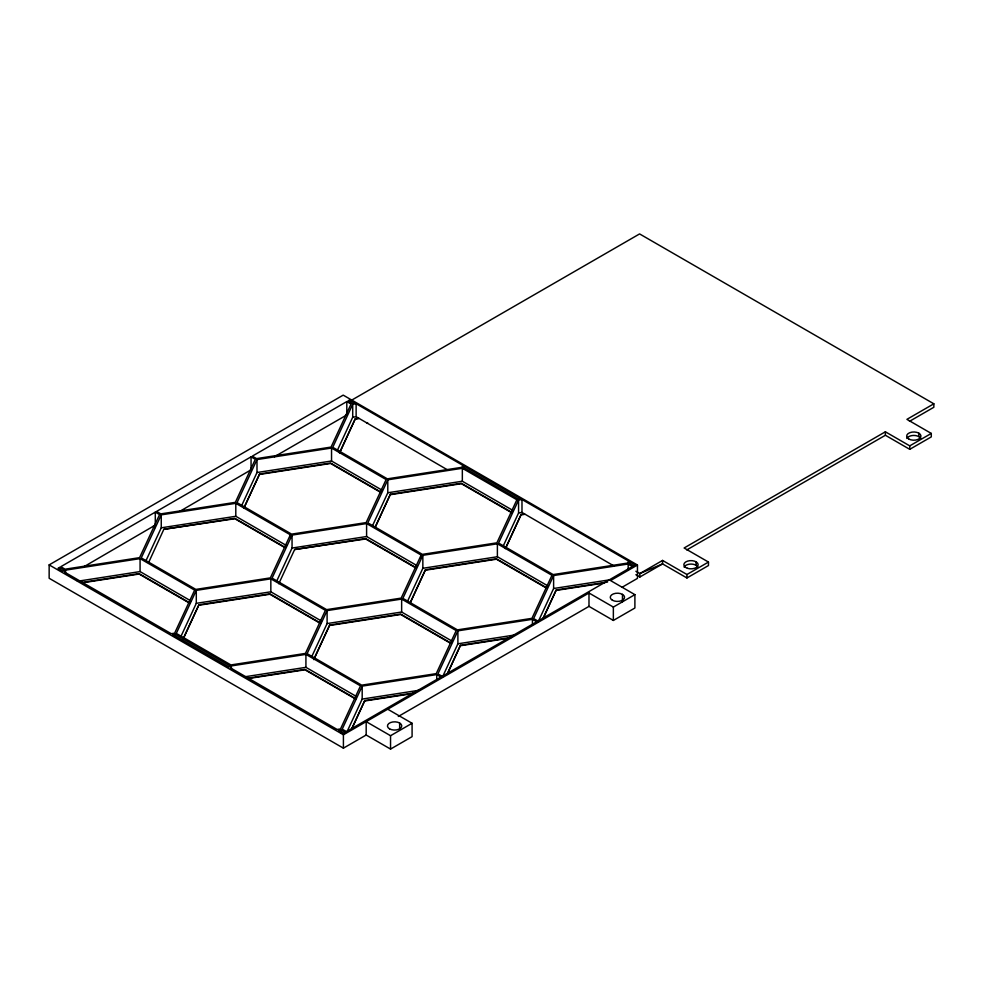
<?xml version="1.0" encoding="UTF-8"?>
<svg xmlns="http://www.w3.org/2000/svg" width="983" height="983" viewBox="0 0 983 983"><rect width="100%" height="100%" fill="white"/><g stroke="black" fill="none" stroke-linecap="round" stroke-linejoin="round"><path stroke-width="1.47" d="M346.815 401.568L252.287 456.149L256.551 458.606L331.05 447.081L351.066 404.038L346.815 401.568L346.802 414.543L344.554 416.251L274.392 456.751M65.529 570.152L64.608 572.131L171.251 633.703L174.63 633.175L194.646 590.132L140.078 558.627L65.529 570.152L65.529 573.04M161.249 514.859L141.269 557.889L195.838 589.407L270.386 577.869L290.366 534.826L235.797 503.321L161.249 514.859L161.249 527.81L145.779 561.133M148.519 562.743L163.842 529.321L234.839 518.336L285.512 547.592M196.293 590.378L176.313 633.408L230.919 664.938L305.43 653.412L325.41 610.345L270.841 578.84L196.293 590.378L196.293 603.329L180.835 636.652M256.993 459.577L237.026 502.608L291.595 534.125L366.143 522.587L386.122 479.544L331.541 448.039L256.993 459.577L256.993 472.528L241.535 505.852M183.035 638.987L198.898 604.828L269.895 593.843L320.569 623.099M243.747 508.186L259.598 474.027L330.595 463.054L381.269 492.311M183.674 638.041L198.898 604.828M244.276 507.461L259.598 474.027M231.374 665.909L230.464 667.875L337.108 729.447L340.523 728.919L360.491 685.876L305.922 654.371L231.374 665.909L231.374 668.784M292.049 535.096L272.07 578.127L326.639 609.632L401.187 598.106L421.166 555.063L366.598 523.558L292.049 535.096L292.049 548.047L276.579 581.371M352.713 404.271L332.745 447.314L387.351 478.844L461.85 467.318L462.772 465.315L356.129 403.743L352.713 404.271L352.713 417.234L337.255 450.558M339.467 452.893L355.318 418.733L358.734 418.205L448.322 470.341M278.791 583.705L294.642 549.546L365.639 538.561L416.313 567.818M339.983 452.168L355.318 418.733M327.093 610.603L307.114 653.646L361.695 685.151L436.243 673.625L456.21 630.582L401.642 599.077L327.093 610.603L327.093 623.566L311.623 656.89M387.794 479.815L367.826 522.845L422.395 554.351L496.894 542.825L516.886 499.769L462.342 468.277L387.794 479.815L387.794 492.766L372.336 526.089M313.835 659.224L329.686 625.065L400.683 614.08L451.357 643.337M375.174 527.06L390.398 494.265L461.396 483.28L512.069 512.536M313.835 659.642L329.686 625.065M375.174 527.478L390.398 494.265M440.974 677.029L436.735 674.584L362.186 686.122L342.207 729.153L346.458 731.61L632.45 566.491L628.162 564.009L553.613 575.546L533.634 618.577L537.934 621.059M422.85 555.321L402.87 598.364L457.439 629.87L531.938 618.344L551.967 575.301L497.386 543.796L422.85 555.321L422.85 568.285L407.38 601.608M464.197 466.139L463.546 467.552L518.115 499.057L520.56 498.676L464.197 466.139L464.197 469.014M346.716 732.396L362.186 699.073L362.186 686.122M410.23 602.579L425.442 569.784L496.44 558.799L547.113 588.055M351.472 729.263L364.779 700.572L414.629 692.868M410.23 602.997L425.442 569.784M352.098 728.317L364.779 700.572M536.693 621.772L532.442 619.315L457.894 630.84L437.914 673.883L442.178 676.341M518.569 500.028L498.59 543.058L553.159 574.576L627.707 563.038L628.629 561.072L521.985 499.499L518.569 500.028L518.569 512.979L503.099 546.302M442.436 677.103L457.894 643.804L457.894 630.84M447.179 673.994L460.486 645.303L511.848 637.353M505.311 548.637L521.162 514.478L524.578 513.949L614.166 566.097M447.179 674.412L460.486 645.303M505.938 547.691L521.162 514.478M538.143 621.821L553.613 588.498L553.613 575.546M542.899 618.688L556.206 589.997L607.568 582.059M543.525 617.742L556.206 589.997M630.042 561.883L629.39 563.296L633.679 565.778L635.227 564.881L630.042 561.883L630.042 564.77M387.72 709.198L412.086 723.279L412.086 736.648L390.546 749.083L366.18 735.014L343.411 748.161L49.15 578.274L49.15 564.893L343.202 395.129L637.463 565.016L637.463 578.385L622.067 587.281M59.558 567.412L58.009 568.309L63.195 571.307L63.846 569.894L59.558 567.412L59.558 570.386M155.302 512.131L60.786 566.712L65.075 569.182L139.574 557.656L159.565 514.601L155.302 512.131L155.289 525.106L84.219 566.552M251.058 456.849L156.543 511.43L160.794 513.888L235.342 502.35L255.322 459.319L251.058 456.849L251.058 469.813L179.963 511.271M349.592 399.97L348.043 400.867L352.27 403.3L354.716 402.919L349.592 399.97L349.592 402.846M350.894 400.597L639.589 233.917L933.85 403.804L933.85 407.269L909.484 421.338M366.634 423.181L367.63 422.604M49.15 564.893L343.411 734.78L588.989 592.995L613.355 607.076L634.895 594.641L634.895 608.01L613.355 620.445L588.989 606.376L398.312 716.46M637.463 565.016L610.529 580.56L634.895 594.641M635.878 574.711L639.859 577.009L639.859 573.544L662.567 563.898L686.945 577.967L708.473 565.532L708.473 562.067L686.945 574.502L662.567 560.433L639.859 573.544L635.878 571.246M686.761 549.927L885.376 435.26L909.754 449.329L931.294 436.894L931.294 433.429L909.754 445.864L885.376 431.795L684.107 547.998L708.473 562.067M933.85 403.804L906.916 419.36L931.294 433.429M639.859 577.009L662.567 563.898L662.567 560.433M366.18 735.014L366.18 721.645L390.546 735.714L412.086 723.279M352.713 417.234L356.129 416.706L358.734 418.205M355.318 419.151L358.734 418.623M256.993 472.528L331.541 461.002L382.215 490.259M259.598 474.445L330.595 463.46L381.269 492.716M161.249 527.81L235.797 516.284L286.471 545.54M387.794 492.766L462.342 481.24L512.979 510.484M284.222 547.248L234.839 518.741L163.842 529.321M390.398 494.682L461.396 483.697L512.069 512.954M77.46 581.272L140.078 571.578L190.714 600.834M292.049 548.047L366.598 536.521L417.271 565.778M518.569 512.979L521.985 512.45L524.578 513.949M81.724 582.514L139.119 573.63L189.793 602.886M82.732 582.772L139.119 574.047L189.793 603.304M415.01 567.486L365.639 538.979L294.642 549.546M521.162 514.895L524.578 514.367M196.293 603.329L270.841 591.803L321.515 621.059M422.85 568.285L497.386 556.747L548.035 586.003M198.898 605.245L269.895 594.26L320.569 623.517M425.442 570.201L496.44 559.216L545.811 587.723M175.121 634.146L172.676 634.514L229.039 667.064L229.69 665.651L175.121 634.146L175.121 637.021M327.093 623.566L401.642 612.028L452.315 641.285M553.613 588.498L610.271 579.737M329.686 625.483L400.683 614.498L450.067 643.005M556.206 590.414L604.545 582.944M244.792 676.795L305.922 667.334L356.596 696.591M457.894 643.804L514.551 635.03M247.569 678.258L304.963 669.386L355.649 698.643M249.08 678.442L304.963 669.804L355.649 699.06M460.486 645.72L508.825 638.237M362.186 699.073L420.331 690.078M364.779 700.99L413.118 693.519M341.015 729.89L338.521 730.271L343.645 733.232L345.217 732.31L341.015 729.89L341.015 732.765M153.053 526.396L155.056 527.552M906.916 438.492A7.139 4.116 0 0 1 908.771 436.636L910.246 435.985A7.139 4.116 0 0 1 918.859 436.636L919.99 437.496A7.139 4.116 0 0 1 920.702 438.492M918.859 433.171L918.859 436.636M909.754 445.864L909.754 449.329M885.376 431.795L885.376 435.26M696.05 561.821L696.05 565.286M686.945 574.502L686.945 577.967M628.629 561.072L628.629 563.947M628.162 564.009L628.162 569.771M622.46 594.383L622.46 601.817M613.355 607.076L613.355 620.445M588.989 592.995L588.989 606.376M532.442 619.315L532.442 625.065M521.985 499.499L521.985 512.45M497.386 543.796L497.386 556.747M462.342 468.277L462.342 481.24M436.735 674.584L436.735 680.347M421.166 555.063L421.166 557.939M401.642 599.077L401.642 612.028M399.651 723.021L399.651 728.968M390.546 735.714L390.546 749.083M366.598 523.558L366.598 536.521M356.129 403.743L356.129 416.706M343.411 734.78L343.411 748.161M331.541 448.039L331.541 461.002M305.922 654.371L305.922 667.334M290.366 534.826L290.366 537.713M270.841 578.84L270.841 591.803M235.797 503.321L235.797 516.284M140.078 558.627L140.078 571.578M684.107 567.13A7.139 4.116 0 0 1 691 564.07A7.139 4.116 0 0 1 697.893 567.13M687.436 568.297A7.139 4.116 0 0 0 698.139 564.734A7.139 4.116 0 0 0 687.436 561.158A7.139 4.116 0 0 0 687.436 568.297M908.771 439.008A7.139 4.116 0 0 0 920.702 437.152A7.139 4.116 0 0 0 911.966 432.115A7.139 4.116 0 0 0 908.771 439.008M389.563 728.858A7.139 4.116 0 0 0 401.506 727.002A7.139 4.116 0 0 0 392.758 721.964A7.139 4.116 0 0 0 389.563 728.858M612.372 600.22A7.139 4.116 0 0 0 624.316 598.364A7.139 4.116 0 0 0 615.567 593.327A7.139 4.116 0 0 0 612.372 600.22"/></g></svg>
